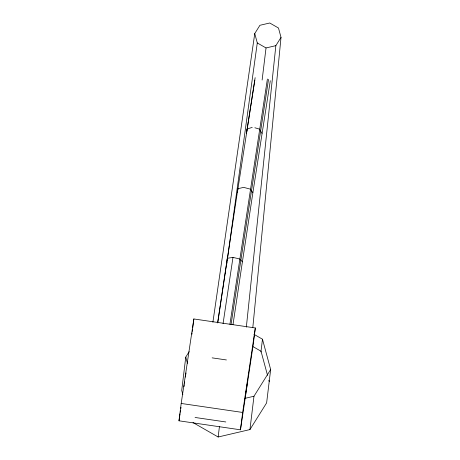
<?xml version="1.0" encoding="UTF-8"?>
<svg xmlns="http://www.w3.org/2000/svg" width="460" height="460" viewBox="0 0 460 460"><rect width="100%" height="100%" fill="white"/><g stroke="black" fill="none" stroke-linecap="round" stroke-linejoin="round"><path stroke-width="0.69" d="M252.822 327.48L281.014 37.398L278.484 28.014L269.744 23L259.917 25.294L254.754 33.551L212.894 322.259M246.341 327.129L275.851 45.655L281.014 37.398M189.175 351.659L185.759 357.121L181.723 390.454L182.844 394.588M253.88 334.27L262.476 339.204L270.658 369.541L266.627 402.874L249.941 429.577L218.161 437L219.449 426.362M262.125 80.028L266.024 47.949L257.284 42.941L254.754 33.551M249.941 429.577L253.972 396.244L270.658 369.541M260.935 351.969L262.476 339.204M178.986 420.808L181.188 403.454L193.855 318.958L255.323 327.957L253.121 345.31L240.459 429.807L178.986 420.808L180.05 413.707M191.918 334.23L192.09 332.844M192.268 331.453L192.533 329.372M192.705 327.986L193.855 318.958M240.459 429.807L242.661 412.453L255.323 327.957M227.067 260.274L227.326 258.267L232.984 257.399L239.694 258.986L242.397 261.838L232.978 324.702M242.397 261.838L252.879 192.723L250.286 189.129L243.61 187.358L237.872 188.744L237.4 192.24L255.145 77.654M225.463 273.298L225.664 271.877M226.349 266.898L226.544 265.477M226.74 264.051L227.039 261.918M227.234 260.498L227.43 259.078M227.625 257.657L257.284 42.941M183.96 386.768L184.27 384.692M184.477 383.312L184.684 381.926M185.409 377.091L185.616 375.711M185.823 374.325L186.03 372.945M180.262 412.286L180.584 410.159M180.797 408.739L181.01 407.318M217.666 322.736L227.326 258.267M217.695 322.926L237.872 188.744M223.065 323.622L232.984 257.399M229.902 324.317L267.404 79.034M231.052 324.415L268.513 79.362M245.226 397.141L247.71 380.558M252.879 192.723L270.296 80.741M254.834 80.126L246.474 133.279L247.066 129.036L252.224 127.385M266.024 47.949L275.851 45.655M244.996 398.343L253.972 396.244M212.14 357.863L226.412 359.95M181.188 403.454L242.661 412.453M195.063 417.467L225.802 421.964M254.869 127.765L259.526 129.122L262.01 133.388M253.034 346.644L261.021 351.227L267.53 375.36M192.981 422.556L218.161 437M268.83 380.19L269.203 381.564M185.759 357.121L187.433 363.325"/></g></svg>
